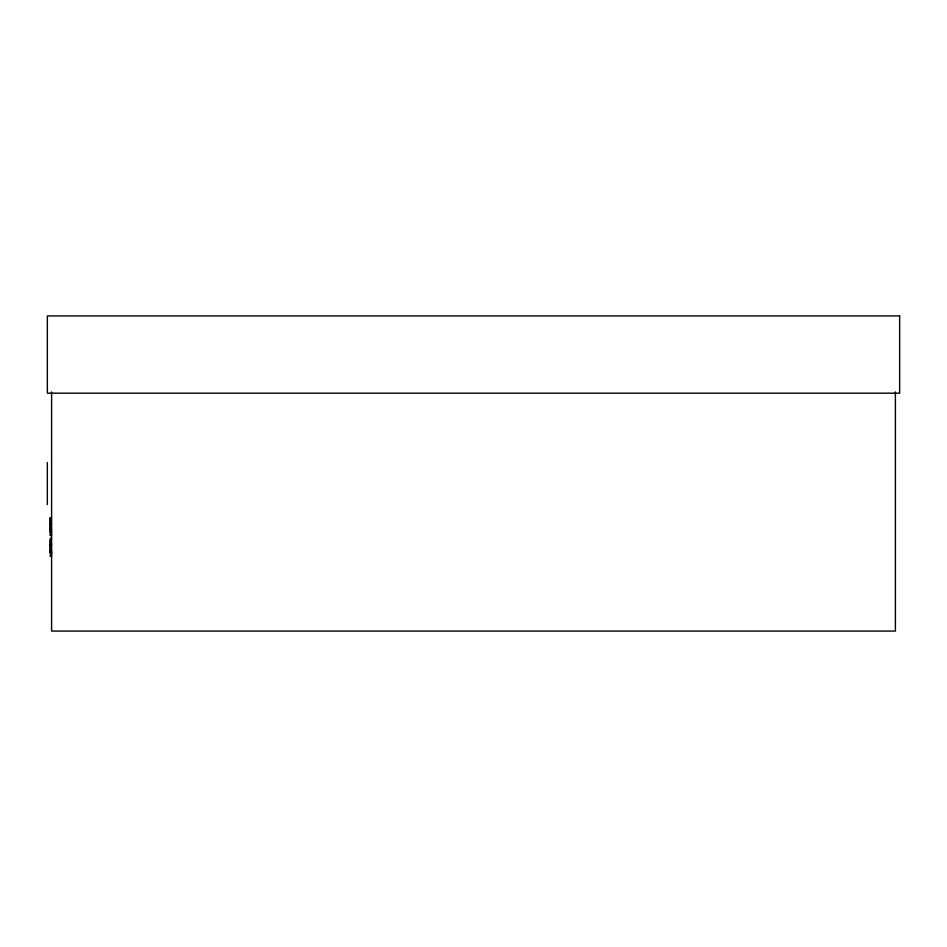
<?xml version="1.0" encoding="UTF-8"?>
<svg xmlns="http://www.w3.org/2000/svg" width="947" height="947" viewBox="0 0 947 947"><rect width="100%" height="100%" fill="white"/><g stroke="black" fill="none" stroke-linecap="round" stroke-linejoin="round"><path stroke-width="1.42" d="M50.084 518.127L51.6 518.127M50.416 523.951L51.6 523.904M50.416 529.941L51.6 529.941M51.6 531.231L50.416 531.231L50.416 532.226L51.6 532.226M51.6 534.226L50.084 534.226L50.084 535.493L51.6 535.493M51.6 538.275L50.369 538.275L50.369 550.254M50.369 544.714L51.6 544.714M50.369 545.981L51.6 545.981M50.369 550.018L51.6 550.018M51.6 551.355L50.369 551.355L50.369 552.373L51.6 552.373M50.203 552.006L51.6 552.006M51.6 553.545L50.203 553.545L50.203 539.908M51.6 555.06L50.203 555.06L50.203 556.232L51.6 556.232M895.4 391.928L895.4 631.069L51.6 631.069L51.6 391.928M50.416 518.352L50.416 530.202M50.084 517.843L50.084 532.889M47.35 462.491L47.35 504.609M899.65 315.931L47.35 315.931L47.35 393.183L899.65 393.183L899.65 315.931"/></g></svg>
